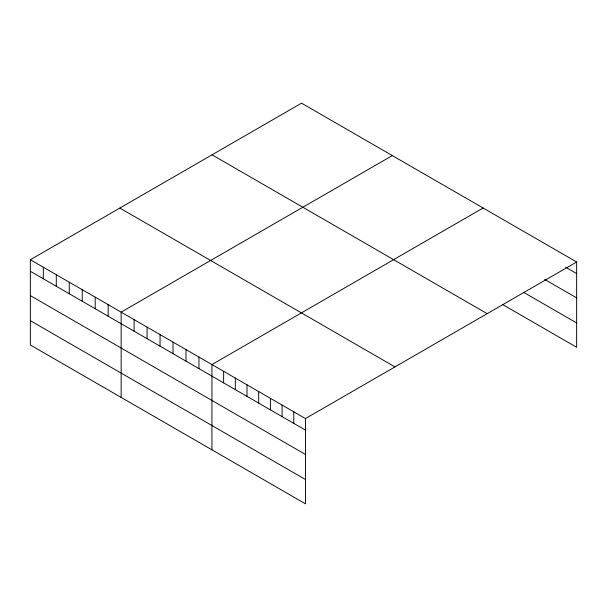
<?xml version="1.0" encoding="UTF-8"?>
<svg xmlns="http://www.w3.org/2000/svg" width="607" height="607" viewBox="0 0 607 607"><rect width="100%" height="100%" fill="white"/><g stroke="black" fill="none" stroke-linecap="round" stroke-linejoin="round"><path stroke-width="0.91" d="M30.35 259.728L305.473 418.564L305.473 503.84L30.35 344.996L30.35 259.728L301.527 103.16L576.65 262.004L576.65 347.272L502.596 304.524M392.319 155.582L121.142 312.142L121.142 397.418M483.111 207.996L211.934 364.557L211.934 449.833M305.473 418.564L576.65 262.004M565.739 267.262L576.65 273.567M544.691 279.44L576.65 297.893M523.644 292.346L576.65 322.954M212.04 154.831L487.163 313.667M119.837 208.057L394.96 366.901M30.35 271.291L305.473 430.128M30.35 295.617L305.473 454.453M30.35 320.678L305.473 479.515M293.78 411.812L293.78 423.375M282.088 405.066L282.088 416.63M270.396 398.313L270.396 409.877M258.703 391.561L258.703 403.124M247.011 384.808L247.011 396.379M235.319 378.062L235.319 389.626M223.626 371.309L223.626 382.873M198.959 357.068L198.959 368.631M185.992 349.579L185.992 361.15M173.018 342.098L173.018 353.661M160.051 334.609L160.051 346.172M147.084 327.12L147.084 338.683M134.109 319.631L134.109 331.194M108.167 304.653L108.167 316.217M95.2 297.164L95.2 308.728M82.233 289.676L82.233 301.239M69.259 282.187L69.259 293.75M56.292 274.698L56.292 286.261M43.317 267.209L43.317 278.78"/></g></svg>
